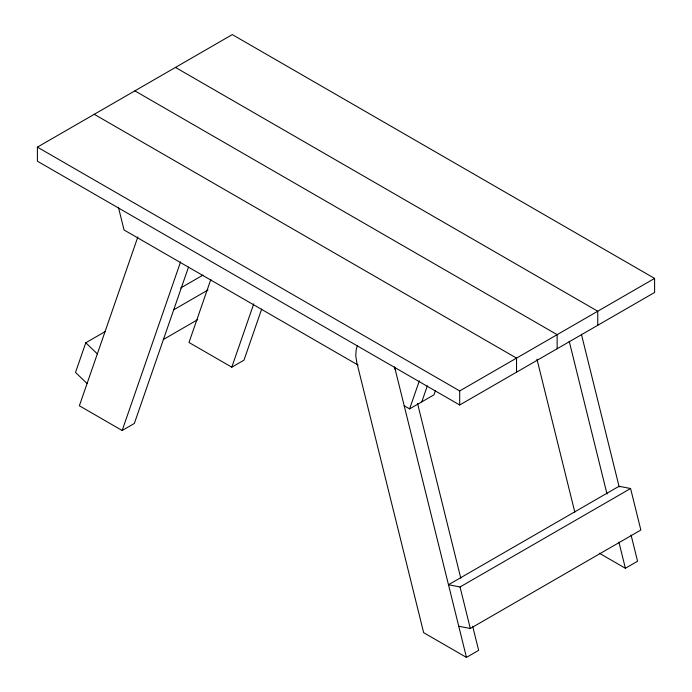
<?xml version="1.0" encoding="UTF-8"?>
<svg xmlns="http://www.w3.org/2000/svg" width="692" height="692" viewBox="0 0 692 692"><rect width="100%" height="100%" fill="white"/><g stroke="black" fill="none" stroke-linecap="round" stroke-linejoin="round"><path stroke-width="1.04" d="M105.314 331.494L85.782 342.765L75.514 372.417L87.071 383.541M137.846 236.949L79.364 405.78L122.164 430.493L134.343 423.461L188.492 267.147M122.164 430.493L180.56 261.922M210.844 279.43L188.994 342.488L231.794 367.192L243.982 360.16L261.671 309.082M231.794 367.192L253.739 303.857M404.197 405.78L409.612 408.903L419.335 380.851M421.791 401.87L427.345 385.842M435.363 390.833L433.979 394.838L409.612 408.903M37.403 147.128L232.304 34.6L654.597 278.409L654.597 292.474L459.696 404.993L37.403 161.193L37.403 147.128L459.696 390.928L654.597 278.409M180.629 288.01L202.946 275.122M173.588 309.869L207.998 290M163.321 339.521L197.722 319.652M630.576 488.517L619.02 486.286L448.485 584.749L460.042 586.972L630.576 488.517L640.853 530.029L470.309 628.492L458.753 626.26M357.427 345.948A28.709 16.573 60 0 0 356.138 349.892L355.766 355.774L356.769 362.366L423.66 632.687L466.46 657.4L478.639 650.368L472.688 626.312M599.333 553.228L625.386 568.27L637.566 561.238L631.095 535.089M175.465 67.418L597.75 311.227L597.75 325.292M134.853 90.86L557.147 334.668L557.147 348.733M94.25 114.301L516.535 358.11L516.535 372.175M358.119 365.108L124.032 229.96L118.41 207.254M85.782 342.765L97.338 353.889M581.41 334.279L619.193 486.978M569.231 341.312L607.014 494.01M618.916 542.121L625.386 568.27M536.957 359.148L574.81 512.123M417.57 403.54L460.786 578.201M460.042 586.972L470.309 628.492M394.751 367.59L466.46 657.4M459.696 390.928L459.696 404.993M394.457 366.855A28.709 16.573 60 0 1 395.296 369.779"/></g></svg>
